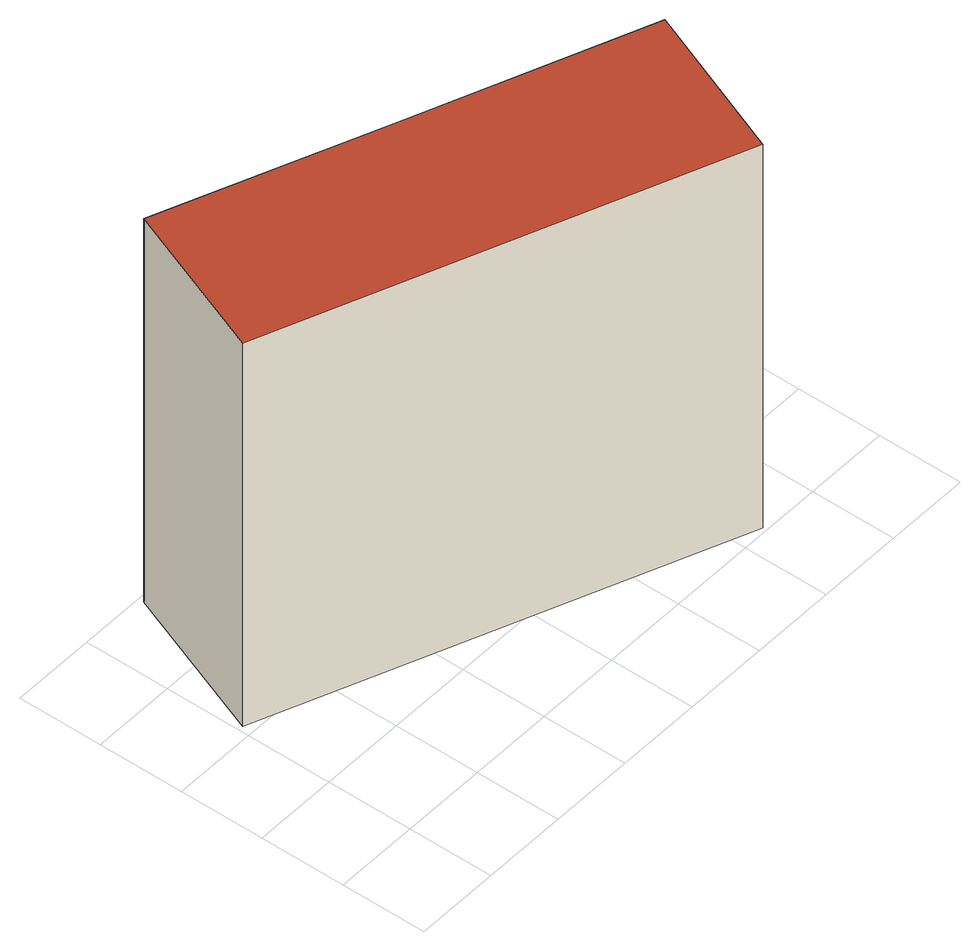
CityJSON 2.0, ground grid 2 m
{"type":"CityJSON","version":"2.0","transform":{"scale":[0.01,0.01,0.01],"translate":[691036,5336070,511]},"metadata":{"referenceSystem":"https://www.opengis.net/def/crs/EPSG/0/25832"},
"CityObjects":{
"building1":{"type":"Building","attributes":{"function":"31001_9998","roofType":"1000","measuredHeight":10.16},"address":[{"country":"Germany","locality":"München","thoroughfareName":"Arcisstraße 21"}],"geometry":[{"type":"MultiSurface","lod":"2","boundaries":[[[0,1,2,3]],[[1,4,5,2]],[[6,7,8,9]],[[7,0,3,8]],[[4,6,9,5]],[[0,7,6,4,1]],[[9,8,3,2,5]]],"semantics":{"surfaces":[{"type":"WallSurface"},{"type":"RoofSurface"},{"type":"GroundSurface"}],"values":[0,0,0,0,0,1,2]}}]}
},
"vertices":[
[1208,372,1036],[1064,10,1036],[1064,10,20],[1208,372,20],[12,424,1036],[12,424,20],[155,787,1036],[668,584,1036],[668,584,20],[155,787,20]
]}
